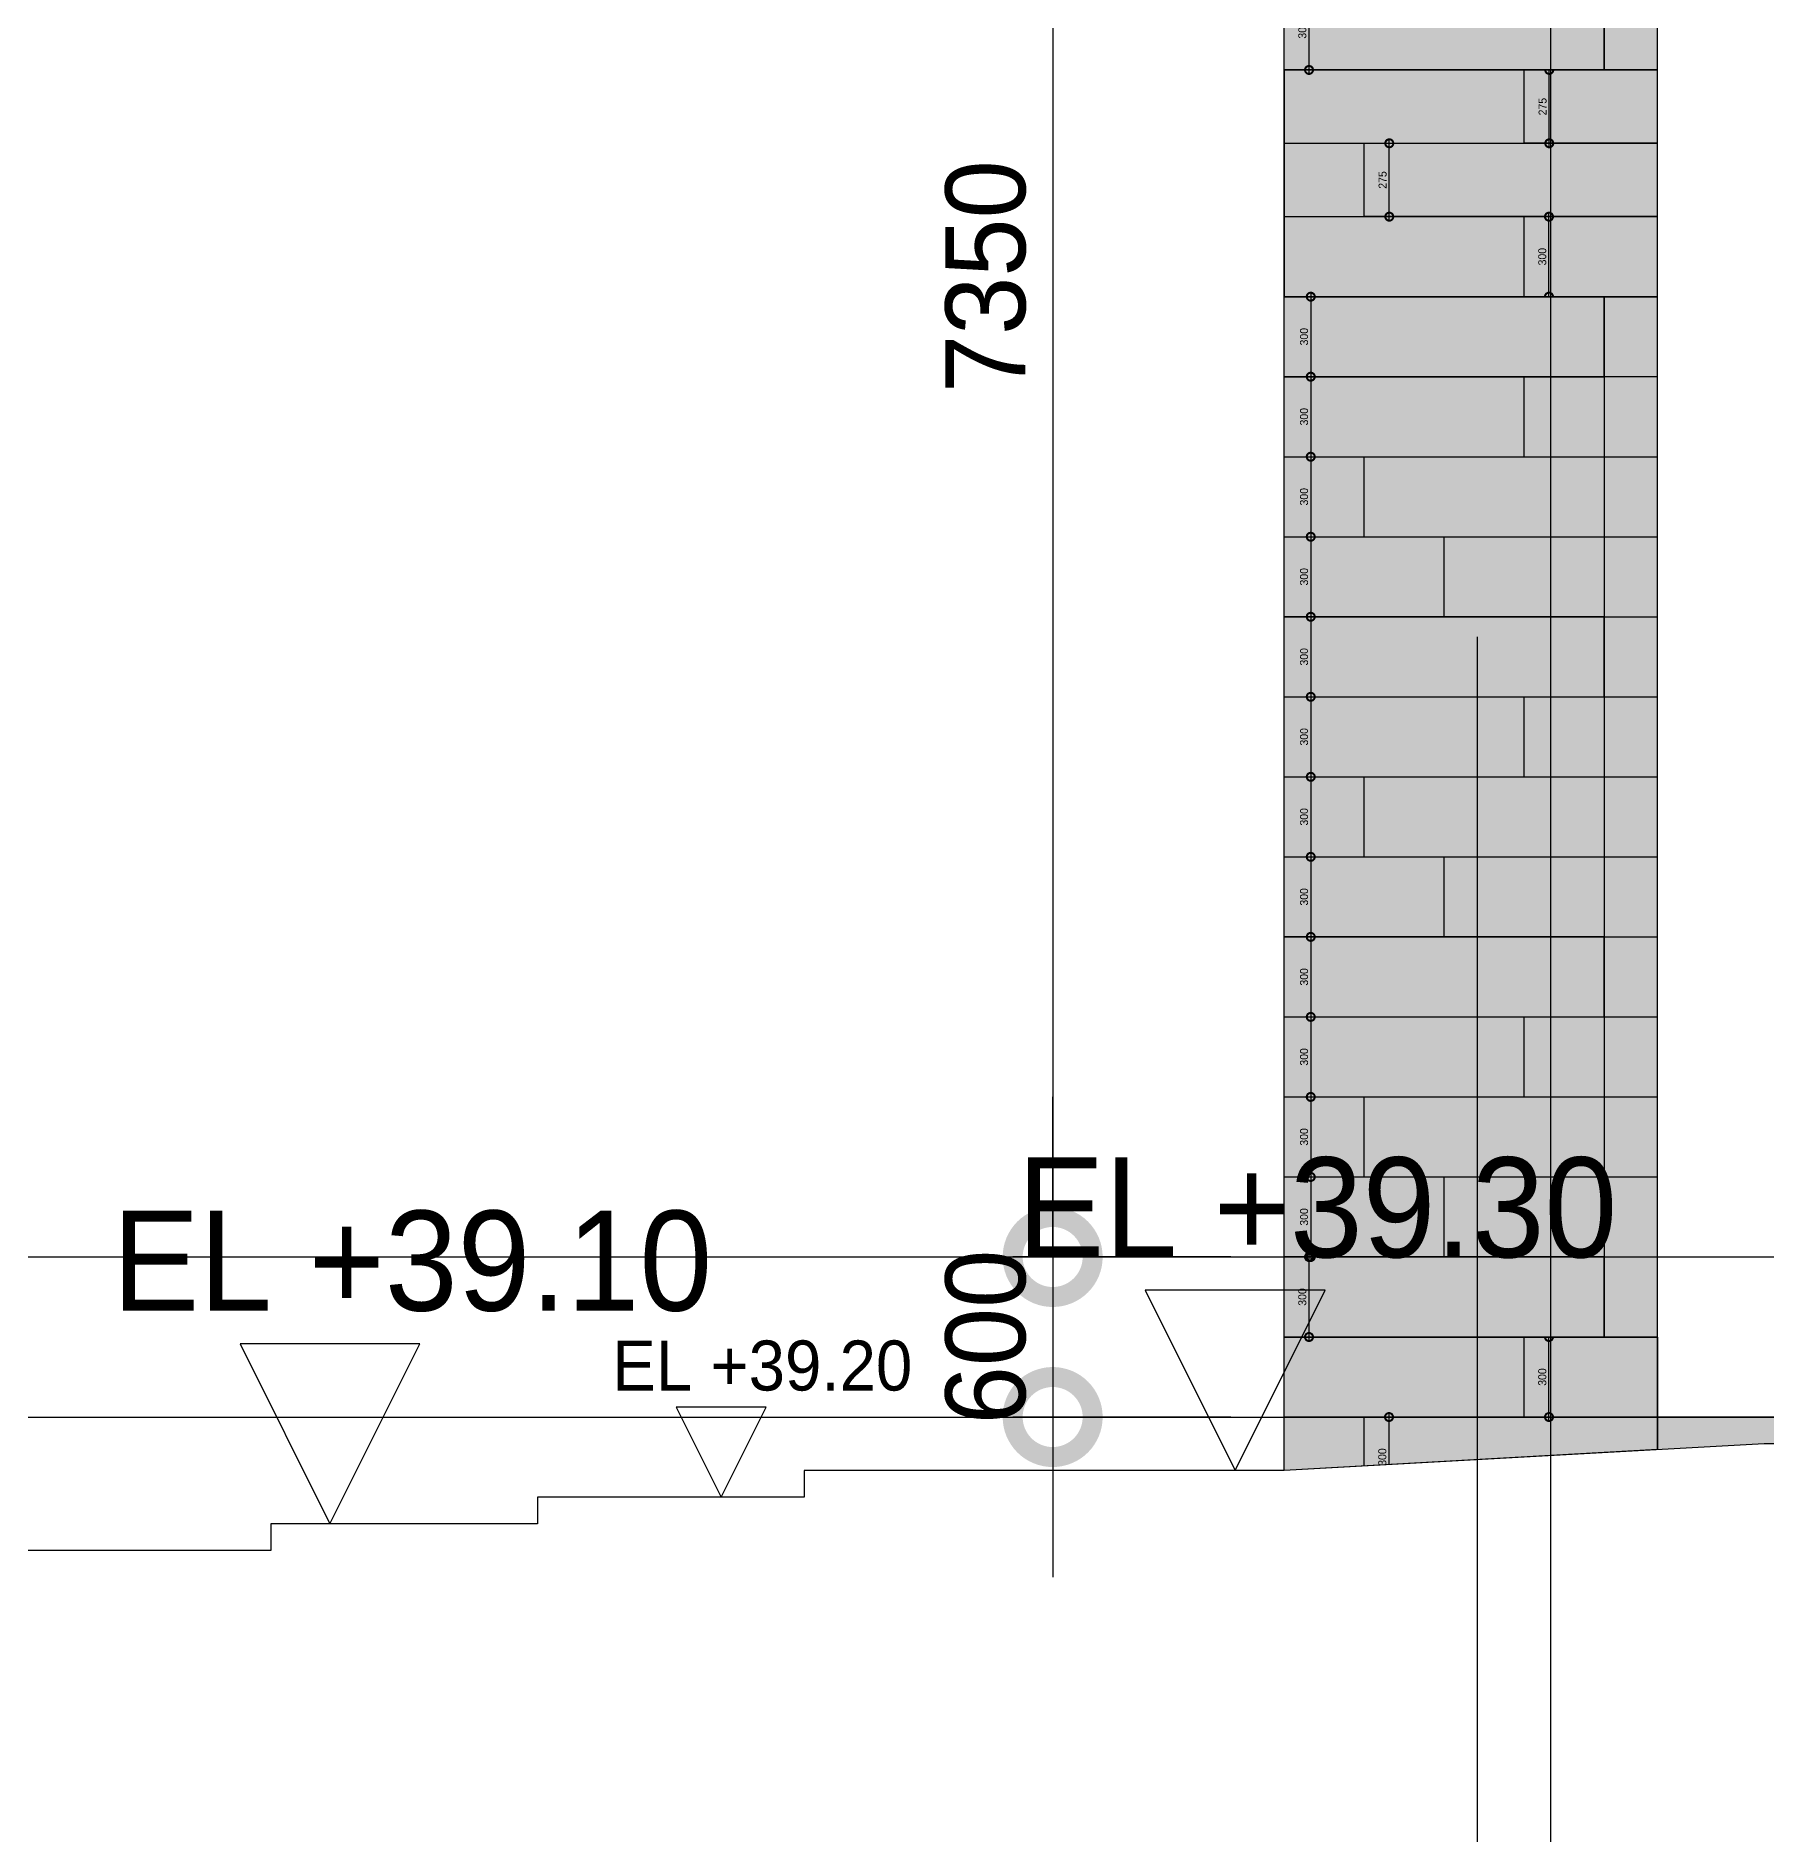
# Model space of a CAD drawing. Extents: x -430745 to 210250, y 0 to 148500.
# Drawn here: x 38414 to 44903, y 35566 to 42306 of the extents above; entities that cross this region are included whole.
import ezdxf
from ezdxf.xclip import XClip

# ---------------------------------------------------------------- set-up
doc = ezdxf.new("R2010")
doc.units = 0
doc.header["$LTSCALE"] = 250
doc.header["$MEASUREMENT"] = 0
doc.header["$XCLIPFRAME"] = 2
doc.linetypes.add('ACAD_ISO05W100', pattern=[33, 24, -3, 0, -3, 0, -3])
doc.layers.get('0').update_dxf_attribs({"linetype": 'CONTINUOUS'})
doc.layers.get('Defpoints').update_dxf_attribs({"linetype": 'CONTINUOUS'})
for name, color, linetype, plot in [('# 레벨 계획', 193, 'CONTINUOUS', False), ('NOPLOT', 193, 'CONTINUOUS', False), ('NOPLOT-TEXT', 41, 'CONTINUOUS', False)]:
    doc.layers.add(name, color=color, linetype=linetype, plot=plot)
for name, color, linetype in [('A-CEN', 1, 'CONTINUOUS'), ('A-DIM', 7, 'CONTINUOUS'), ('A-ELE-2', 2, 'CONTINUOUS'), ('A-ELE-253', 253, 'CONTINUOUS'), ('A-ELE-8 해치', 8, 'CONTINUOUS'), ('A-ELE-8 해치(세로)', 8, 'CONTINUOUS'), ('A-SITE', 2, 'ACAD_ISO05W100')]:
    doc.layers.add(name, color=color, linetype=linetype)
doc.styles.add('Gdim', font='')
doc.styles.add('Gtx', font='')
doc.styles.get('Gdim').set_extended_font_data('Dotum')
doc.styles.get('Gtx').set_extended_font_data('Dotum')
doc.dimstyles.new('Gdim100', dxfattribs={"dimscale": 100, "dimtxt": 3, "dimasz": 6, "dimexe": 1.5, "dimexo": 2, "dimgap": 1, "dimtad": 1, "dimdec": 0, "dimzin": 0, "dimdsep": 46, "dimtxsty": 'Gdim', "dimblk": 'DOTSMALL', "dimcen": 1.5, "dimdle": 1.5, "dimclrd": 1, "dimclre": 1, "dimclrt": 256, "dimazin": 0, "dimtfac": 1, "dimtdec": 0, "dimtix": 1, "dimtmove": 2, "dimatfit": 3, "dimldrblk": 'DOTSMALL', "dimfxl": 1.5, "dimtolj": 1, "dimtzin": 0, "dimlwd": -1, "dimlwe": -1, "dimarcsym": 0})

# ---------------------------------------------------------------- blocks, each defined once
blk = doc.blocks.new('A-CEN-EAST1')
at = {"layer": 'A-CEN'}
for p, q in [((14764420.5, -289571.4, 0), (14764420.5, -182238.1, 0)), ((14740192.8, -272425.9, 0), (14886741.9, -272425.9)), ((14740192.8, -273025.9, 0), (14843720.5, -273025.9, 0))]:
    blk.add_line(p, q, dxfattribs=at)
blk = doc.blocks.new('_DotSmall')
at = {"color": 0, "linetype": 'ByBlock', "const_width": 0.5}
blk.add_lwpolyline([(-0.0625, 0, 1), (0.0625, 0, 1)], format="xyb", close=True, dxfattribs=at)
blk = doc.blocks.new('*D11')
at = {"layer": 'Defpoints', "color": 0, "transparency": 16777216}
for p in [(43095.3, 45078.9), (42227.3, 37728.9), (43095.3, 37728.9)]:
    blk.add_point(p, dxfattribs=at)
at = {"layer": 'NOPLOT', "color": 1, "transparency": 16777216}
for p, q in [((42227.3, 45228.9), (42227.3, 37578.9)), ((42895.3, 45078.9), (42077.3, 45078.9)), ((42895.3, 37728.9), (42077.3, 37728.9))]:
    blk.add_line(p, q, dxfattribs=at)
at = {"layer": 'NOPLOT', "color": 1, "transparency": 16777216, "xscale": 600, "yscale": 600, "zscale": 600}
for p, rotation in [((42227.3, 45078.9), 90), ((42227.3, 37728.9), 270)]:
    blk.add_blockref('_DotSmall', p, dxfattribs=dict(at, rotation=rotation))
at = {"layer": 'NOPLOT', "transparency": 16777216, "insert": (41977, 41403.9), "char_height": 300, "attachment_point": 5, "rotation": 90, "style": 'Gdim'}
blk.add_mtext('\\A1;7350', dxfattribs=at)
blk = doc.blocks.new('*D13')
at = {"layer": 'Defpoints', "color": 0, "transparency": 16777216}
for p in [(43095.3, 37728.9), (42227.3, 37128.9), (43095.3, 37128.9)]:
    blk.add_point(p, dxfattribs=at)
at = {"layer": 'NOPLOT', "color": 1, "transparency": 16777216}
for p, q in [((42227.3, 37728.9), (42227.3, 38328.9)), ((42895.3, 37728.9), (42077.3, 37728.9)), ((42227.3, 37728.9), (42227.3, 37128.9)), ((42895.3, 37128.9), (42077.3, 37128.9)), ((42227.3, 37128.9), (42227.3, 36528.9))]:
    blk.add_line(p, q, dxfattribs=at)
at = {"layer": 'NOPLOT', "color": 1, "transparency": 16777216, "xscale": 600, "yscale": 600, "zscale": 600}
for p, rotation in [((42227.3, 37728.9), 270), ((42227.3, 37128.9), 90)]:
    blk.add_blockref('_DotSmall', p, dxfattribs=dict(at, rotation=rotation))
at = {"layer": 'NOPLOT', "transparency": 16777216, "insert": (41977, 37428.9), "char_height": 300, "attachment_point": 5, "rotation": 90, "style": 'Gdim'}
blk.add_mtext('\\A1;600', dxfattribs=at)
blk = doc.blocks.new('A$C4737335e')
at = {"layer": '# 레벨 계획', "elevation": 0}
for points in [[(45022.9, 500), (45360.4, 1175), (44685.4, 1175), (45022.9, 500)], [(41628.6, 300), (41966.1, 975), (41291.1, 975), (41628.6, 300)], [(43095.8, 400), (43264.6, 737.5), (42927.1, 737.5), (43095.8, 400)]]:
    blk.add_lwpolyline(points, dxfattribs=at)
at = {"layer": '# 레벨 계획', "style": 'Gtx'}
for s, height, p in [('EL +39.30', 375, (44205.9, 1298.7)), ('EL +39.10', 375, (40811.7, 1098.7, 0)), ('EL +39.20', 187.5, (42687.3, 799.4, 0))]:
    blk.add_text(s, height=height, rotation=360, dxfattribs=at).set_placement(p)
blk = doc.blocks.new('*D88')
at = {"layer": 'Defpoints', "color": 0, "transparency": 16777216}
for p in [(0, 300), (93.4, 300), (0, 0)]:
    blk.add_point(p, dxfattribs=at)
at = {"layer": 'NOPLOT', "color": 1, "transparency": 16777216}
for p, q in [((20, 300), (108.4, 300)), ((93.4, -15), (93.4, 315)), ((20, 0), (108.4, 0))]:
    blk.add_line(p, q, dxfattribs=at)
at = {"layer": 'NOPLOT', "color": 1, "transparency": 16777216, "xscale": 60, "yscale": 60, "zscale": 60}
for p, rotation in [((93.4, 300), 90), ((93.4, 0), 270)]:
    blk.add_blockref('_DotSmall', p, dxfattribs=dict(at, rotation=rotation))
at = {"layer": 'NOPLOT', "transparency": 16777216, "insert": (68.4, 150), "char_height": 30, "attachment_point": 5, "rotation": 90, "style": 'Gdim'}
blk.add_mtext('\\A1;300', dxfattribs=at)
blk = doc.blocks.new('*D77')
at = {"layer": 'Defpoints', "color": 0, "transparency": 16777216}
for p in [(0, 275), (94.5, 275), (0, 0)]:
    blk.add_point(p, dxfattribs=at)
at = {"layer": 'NOPLOT', "color": 1, "transparency": 16777216}
for p, q in [((20, 275), (109.5, 275)), ((94.5, -15), (94.5, 290)), ((20, 0), (109.5, 0))]:
    blk.add_line(p, q, dxfattribs=at)
at = {"layer": 'NOPLOT', "color": 1, "transparency": 16777216, "xscale": 60, "yscale": 60, "zscale": 60}
for p, rotation in [((94.5, 275), 90), ((94.5, 0), 270)]:
    blk.add_blockref('_DotSmall', p, dxfattribs=dict(at, rotation=rotation))
at = {"layer": 'NOPLOT', "transparency": 16777216, "insert": (69.5, 137.5), "char_height": 30, "attachment_point": 5, "rotation": 90, "style": 'Gdim'}
blk.add_mtext('\\A1;275', dxfattribs=at)
blk = doc.blocks.new('*D79')
at = {"layer": 'Defpoints', "color": 0, "transparency": 16777216}
for p in [(0, 275), (94.5, 275), (0, 0)]:
    blk.add_point(p, dxfattribs=at)
at = {"layer": 'NOPLOT', "color": 1, "transparency": 16777216}
for p, q in [((20, 275), (109.5, 275)), ((94.5, -15), (94.5, 290)), ((20, 0), (109.5, 0))]:
    blk.add_line(p, q, dxfattribs=at)
at = {"layer": 'NOPLOT', "color": 1, "transparency": 16777216, "xscale": 60, "yscale": 60, "zscale": 60}
for p, rotation in [((94.5, 275), 90), ((94.5, 0), 270)]:
    blk.add_blockref('_DotSmall', p, dxfattribs=dict(at, rotation=rotation))
at = {"layer": 'NOPLOT', "transparency": 16777216, "insert": (69.5, 137.5), "char_height": 30, "attachment_point": 5, "rotation": 90, "style": 'Gdim'}
blk.add_mtext('\\A1;275', dxfattribs=at)
blk = doc.blocks.new('*D116')
at = {"layer": 'Defpoints', "color": 0, "transparency": 16777216}
for p in [(0, 1200), (0, 900), (99.9, 900)]:
    blk.add_point(p, dxfattribs=at)
at = {"layer": 'NOPLOT', "color": 1, "transparency": 16777216}
for p, q in [((99.9, 1215), (99.9, 885)), ((20, 1200), (114.9, 1200)), ((20, 900), (114.9, 900))]:
    blk.add_line(p, q, dxfattribs=at)
at = {"layer": 'NOPLOT', "color": 1, "transparency": 16777216, "xscale": 60, "yscale": 60, "zscale": 60}
for p, rotation in [((99.9, 1200), 90), ((99.9, 900), 270)]:
    blk.add_blockref('_DotSmall', p, dxfattribs=dict(at, rotation=rotation))
at = {"layer": 'NOPLOT', "transparency": 16777216, "insert": (74.9, 1050), "char_height": 30, "attachment_point": 5, "rotation": 90, "style": 'Gdim'}
blk.add_mtext('\\A1;300', dxfattribs=at)
blk = doc.blocks.new('*D117')
at = {"layer": 'Defpoints', "color": 0, "transparency": 16777216}
for p in [(0, 900), (0, 600), (99.9, 600)]:
    blk.add_point(p, dxfattribs=at)
at = {"layer": 'NOPLOT', "color": 1, "transparency": 16777216}
for p, q in [((20, 900), (114.9, 900)), ((99.9, 915), (99.9, 585)), ((20, 600), (114.9, 600))]:
    blk.add_line(p, q, dxfattribs=at)
at = {"layer": 'NOPLOT', "color": 1, "transparency": 16777216, "xscale": 60, "yscale": 60, "zscale": 60}
for p, rotation in [((99.9, 900), 90), ((99.9, 600), 270)]:
    blk.add_blockref('_DotSmall', p, dxfattribs=dict(at, rotation=rotation))
at = {"layer": 'NOPLOT', "transparency": 16777216, "insert": (74.9, 750), "char_height": 30, "attachment_point": 5, "rotation": 90, "style": 'Gdim'}
blk.add_mtext('\\A1;300', dxfattribs=at)
blk = doc.blocks.new('*D118')
at = {"layer": 'Defpoints', "color": 0, "transparency": 16777216}
for p in [(0, 600), (0, 300), (99.9, 300)]:
    blk.add_point(p, dxfattribs=at)
at = {"layer": 'NOPLOT', "color": 1, "transparency": 16777216}
for p, q in [((99.9, 615), (99.9, 285)), ((20, 600), (114.9, 600)), ((20, 300), (114.9, 300))]:
    blk.add_line(p, q, dxfattribs=at)
at = {"layer": 'NOPLOT', "color": 1, "transparency": 16777216, "xscale": 60, "yscale": 60, "zscale": 60}
for p, rotation in [((99.9, 600), 90), ((99.9, 300), 270)]:
    blk.add_blockref('_DotSmall', p, dxfattribs=dict(at, rotation=rotation))
at = {"layer": 'NOPLOT', "transparency": 16777216, "insert": (74.9, 450), "char_height": 30, "attachment_point": 5, "rotation": 90, "style": 'Gdim'}
blk.add_mtext('\\A1;300', dxfattribs=at)
blk = doc.blocks.new('*D119')
at = {"layer": 'Defpoints', "color": 0, "transparency": 16777216}
for p in [(0, 300), (0, 0), (99.9, 0)]:
    blk.add_point(p, dxfattribs=at)
at = {"layer": 'NOPLOT', "color": 1, "transparency": 16777216}
for p, q in [((20, 300), (114.9, 300)), ((99.9, 315), (99.9, -15)), ((20, 0), (114.9, 0))]:
    blk.add_line(p, q, dxfattribs=at)
at = {"layer": 'NOPLOT', "color": 1, "transparency": 16777216, "xscale": 60, "yscale": 60, "zscale": 60}
for p, rotation in [((99.9, 300), 90), ((99.9, 0), 270)]:
    blk.add_blockref('_DotSmall', p, dxfattribs=dict(at, rotation=rotation))
at = {"layer": 'NOPLOT', "transparency": 16777216, "insert": (74.9, 150), "char_height": 30, "attachment_point": 5, "rotation": 90, "style": 'Gdim'}
blk.add_mtext('\\A1;300', dxfattribs=at)
blk = doc.blocks.new('*D90')
at = {"layer": 'Defpoints', "color": 0, "transparency": 16777216}
for p in [(0, 300), (93.4, 300), (0, 0)]:
    blk.add_point(p, dxfattribs=at)
at = {"layer": 'NOPLOT', "color": 1, "transparency": 16777216}
for p, q in [((20, 300), (108.4, 300)), ((93.4, -15), (93.4, 315)), ((20, 0), (108.4, 0))]:
    blk.add_line(p, q, dxfattribs=at)
at = {"layer": 'NOPLOT', "color": 1, "transparency": 16777216, "xscale": 60, "yscale": 60, "zscale": 60}
for p, rotation in [((93.4, 300), 90), ((93.4, 0), 270)]:
    blk.add_blockref('_DotSmall', p, dxfattribs=dict(at, rotation=rotation))
at = {"layer": 'NOPLOT', "transparency": 16777216, "insert": (68.4, 150), "char_height": 30, "attachment_point": 5, "rotation": 90, "style": 'Gdim'}
blk.add_mtext('\\A1;300', dxfattribs=at)
blk = doc.blocks.new('*D92')
at = {"layer": 'Defpoints', "color": 0, "transparency": 16777216}
for p in [(0, 300), (93.4, 300), (0, 0)]:
    blk.add_point(p, dxfattribs=at)
at = {"layer": 'NOPLOT', "color": 1, "transparency": 16777216}
for p, q in [((20, 300), (108.4, 300)), ((93.4, -15), (93.4, 315)), ((20, 0), (108.4, 0))]:
    blk.add_line(p, q, dxfattribs=at)
at = {"layer": 'NOPLOT', "color": 1, "transparency": 16777216, "xscale": 60, "yscale": 60, "zscale": 60}
for p, rotation in [((93.4, 300), 90), ((93.4, 0), 270)]:
    blk.add_blockref('_DotSmall', p, dxfattribs=dict(at, rotation=rotation))
at = {"layer": 'NOPLOT', "transparency": 16777216, "insert": (68.4, 150), "char_height": 30, "attachment_point": 5, "rotation": 90, "style": 'Gdim'}
blk.add_mtext('\\A1;300', dxfattribs=at)
blk = doc.blocks.new('*D94')
at = {"layer": 'Defpoints', "color": 0, "transparency": 16777216}
for p in [(0, 300), (93.4, 300), (0, 0)]:
    blk.add_point(p, dxfattribs=at)
at = {"layer": 'NOPLOT', "color": 1, "transparency": 16777216}
for p, q in [((20, 300), (108.4, 300)), ((93.4, -15), (93.4, 315)), ((20, 0), (108.4, 0))]:
    blk.add_line(p, q, dxfattribs=at)
at = {"layer": 'NOPLOT', "color": 1, "transparency": 16777216, "xscale": 60, "yscale": 60, "zscale": 60}
for p, rotation in [((93.4, 300), 90), ((93.4, 0), 270)]:
    blk.add_blockref('_DotSmall', p, dxfattribs=dict(at, rotation=rotation))
at = {"layer": 'NOPLOT', "transparency": 16777216, "insert": (68.4, 150), "char_height": 30, "attachment_point": 5, "rotation": 90, "style": 'Gdim'}
blk.add_mtext('\\A1;300', dxfattribs=at)
blk = doc.blocks.new('*U87')
for p, q in [((0, 0), (0, 300)), ((1200, 0), (1200, 300))]:
    blk.add_line(p, q)
at = {"layer": 'NOPLOT'}
blk.add_lwpolyline([(0, 300), (1200, 300), (1200, 0), (0, 0)], close=True, dxfattribs=at)
dim = blk.add_linear_dim(base=(93.4, 300), p1=(0, 0), p2=(0, 300), angle=90, dimstyle='Gdim100', override={"dimscale": 10, "dimarcsym": 1}, dxfattribs=at)
dim.commit()
dim.dimension.update_dxf_attribs({"geometry": '*D88', "text_midpoint": (68.4, 150)})
blk = doc.blocks.new('*U76')
for p, q in [((0, 0), (0, 275)), ((1200, 0), (1200, 275))]:
    blk.add_line(p, q)
at = {"layer": 'NOPLOT'}
blk.add_lwpolyline([(0, 275), (1200, 275), (1200, 0), (0, 0)], close=True, dxfattribs=at)
dim = blk.add_linear_dim(base=(94.5, 275), p1=(0, 0), p2=(0, 275), angle=90, dimstyle='Gdim100', override={"dimscale": 10, "dimarcsym": 1}, dxfattribs=at)
dim.commit()
dim.dimension.update_dxf_attribs({"geometry": '*D77', "text_midpoint": (69.5, 137.5)})
blk = doc.blocks.new('*U78')
for p, q in [((0, 0), (0, 275)), ((1200, 0), (1200, 275))]:
    blk.add_line(p, q)
at = {"layer": 'NOPLOT'}
blk.add_lwpolyline([(0, 275), (1200, 275), (1200, 0), (0, 0)], close=True, dxfattribs=at)
dim = blk.add_linear_dim(base=(94.5, 275), p1=(0, 0), p2=(0, 275), angle=90, dimstyle='Gdim100', override={"dimscale": 10, "dimarcsym": 1}, dxfattribs=at)
dim.commit()
dim.dimension.update_dxf_attribs({"geometry": '*D79', "text_midpoint": (69.5, 137.5)})
blk = doc.blocks.new('*U115')
for p, q in [((0, 900), (0, 1200)), ((1200, 900), (1200, 1200)), ((900, 600), (900, 900)), ((300, 300), (300, 600)), ((600, 0), (600, 300))]:
    blk.add_line(p, q)
at = {"layer": 'NOPLOT'}
for p, q in [((0, 900), (1200, 900)), ((0, 600), (1200, 600)), ((0, 300), (1200, 300))]:
    blk.add_line(p, q, dxfattribs=at)
blk.add_lwpolyline([(0, 1200), (1200, 1200), (1200, 0), (0, 0)], close=True, dxfattribs=at)
for base, p1, p2, picture, middle in [((99.9, 900), (0, 1200), (0, 900), '*D116', (74.9, 1050)), ((99.9, 600), (0, 900), (0, 600), '*D117', (74.9, 750)), ((99.9, 300), (0, 600), (0, 300), '*D118', (74.9, 450)), ((99.9, 0), (0, 300), (0, 0), '*D119', (74.9, 150))]:
    dim = blk.add_linear_dim(base=base, p1=p1, p2=p2, angle=90, dimstyle='Gdim100', override={"dimscale": 10, "dimarcsym": 1}, dxfattribs=at)
    dim.commit()
    dim.dimension.update_dxf_attribs({"geometry": picture, "text_midpoint": middle})
blk = doc.blocks.new('*U89')
for p, q in [((0, 0), (0, 300)), ((1200, 0), (1200, 300))]:
    blk.add_line(p, q)
at = {"layer": 'NOPLOT'}
blk.add_lwpolyline([(0, 300), (1200, 300), (1200, 0), (0, 0)], close=True, dxfattribs=at)
dim = blk.add_linear_dim(base=(93.4, 300), p1=(0, 0), p2=(0, 300), angle=90, dimstyle='Gdim100', override={"dimscale": 10, "dimarcsym": 1}, dxfattribs=at)
dim.commit()
dim.dimension.update_dxf_attribs({"geometry": '*D90', "text_midpoint": (68.4, 150)})
blk = doc.blocks.new('*U91')
for p, q in [((0, 0), (0, 300)), ((1200, 0), (1200, 300))]:
    blk.add_line(p, q)
at = {"layer": 'NOPLOT'}
blk.add_lwpolyline([(0, 300), (1200, 300), (1200, 0), (0, 0)], close=True, dxfattribs=at)
dim = blk.add_linear_dim(base=(93.4, 300), p1=(0, 0), p2=(0, 300), angle=90, dimstyle='Gdim100', override={"dimscale": 10, "dimarcsym": 1}, dxfattribs=at)
dim.commit()
dim.dimension.update_dxf_attribs({"geometry": '*D92', "text_midpoint": (68.4, 150)})
blk = doc.blocks.new('*U93')
for p, q in [((0, 0), (0, 300)), ((1200, 0), (1200, 300))]:
    blk.add_line(p, q)
at = {"layer": 'NOPLOT'}
blk.add_lwpolyline([(0, 300), (1200, 300), (1200, 0), (0, 0)], close=True, dxfattribs=at)
dim = blk.add_linear_dim(base=(93.4, 300), p1=(0, 0), p2=(0, 300), angle=90, dimstyle='Gdim100', override={"dimscale": 10, "dimarcsym": 1}, dxfattribs=at)
dim.commit()
dim.dimension.update_dxf_attribs({"geometry": '*D94', "text_midpoint": (68.4, 150)})

msp = doc.modelspace()

# ---------------------------------------------------------------- hatches: boundary and pattern name
at = {"layer": 'A-ELE-253'}
h = msp.add_hatch(dxfattribs=at)
h.set_pattern_fill('AR-CONC', color=256, scale=3)
h.set_pattern_definition([(50, (0, 44926), (546.554, -47.8173), [57.15, -628.65]), (355, (0, 44926), (-105.7285, 573.17), [45.72, -502.92]), (100.451, (45.55, 44922), (440.8275, 525.35), [48.57, -534.27]), (46.1842, (0, 45078.4), (813.237, -126.127), [85.725, -942.975]), (96.6356, (67.8, 45067.9), (712.213, 742.2767), [72.855, -801.405]), (351.184, (0, 45078.4), (712.214, 742.2754), [68.58, -754.38]), (21, (76.2, 45040.3), (454.8446, -306.7966), [57.15, -628.65]), (326, (76.2, 45040.3), (185.406, 552.564), [45.72, -502.92]), (71.4514, (114.1, 45014.7), (640.2495, 245.7686), [48.57, -534.27]), (37.5, (0, 44925.98), (9.2658, 253.6651), [0, -496.824, 0, -510.54, 0, -504.825]), (7.5, (0, 44925.98), (200.459, 300.5417), [0, -291.084, 0, -485.394, 0, -192.405]), (327.5, (-169.93, 44925.98), (406.7718, -17.18623), [0, -190.5, 0, -594.36, 0, -788.67]), (317.5, (-246.13, 44926), (444.3875, 76.2795), [0, -247.65, 0, -394.716, 0, -560.07])])
h.paths.add_polyline_path([(103995.3, 37506), (105470.3, 37628.9), (105470.3, 44978.9), (43095.3, 44978.9), (43095.3, 36928.9), (43095.3, 36928.9), (44495.3, 37006.7), (44495.3, 43678.9), (103995.3, 43678.9)])
h = msp.add_hatch(dxfattribs=at)
h.set_pattern_fill('AR-CONC', color=256, scale=3)
h.set_pattern_definition([(50, (0, 0), (546.554, -47.8173), [57.15, -628.65]), (355, (0, 0), (-105.7285, 573.17), [45.72, -502.92]), (100.451, (45.55, -4), (440.8275, 525.35), [48.57, -534.27]), (46.1842, (0, 152.4), (813.237, -126.127), [85.725, -942.975]), (96.6356, (67.8, 141.9), (712.213, 742.2767), [72.855, -801.405]), (351.184, (0, 152.4), (712.214, 742.2754), [68.58, -754.38]), (21, (76.2, 114.3), (454.8446, -306.7966), [57.15, -628.65]), (326, (76.2, 114.3), (185.406, 552.564), [45.72, -502.92]), (71.4514, (114.1, 88.73), (640.2495, 245.7686), [48.57, -534.27]), (37.5, (0, 0), (9.2658, 253.6651), [0, -496.824, 0, -510.54, 0, -504.825]), (7.5, (0, 0), (200.459, 300.5417), [0, -291.084, 0, -485.394, 0, -192.405]), (327.5, (-169.93, 0), (406.7718, -17.18623), [0, -190.5, 0, -594.36, 0, -788.67]), (317.5, (-246.13, 0), (444.3875, 76.2795), [0, -247.65, 0, -394.716, 0, -560.07])])
h.paths.add_polyline_path([(99470.3, 37128.9), (44495.3, 37128.9), (44495.3, 37006.7), (44895.3, 37028.9), (98270.3, 37028.9)])
at = {"layer": 'A-ELE-8 해치'}
h = msp.add_hatch(dxfattribs=at)
h.set_pattern_fill('_USER', color=256, scale=300, pattern_type=0)
h.set_pattern_definition([(0, (44495.25, 43678.93), (0, 300), [])])
h.paths.add_polyline_path([(44495.3, 43678.9), (43095.3, 43678.9), (43095.3, 42178.9), (44495.3, 42178.9)])
h.paths.add_polyline_path([(46826.8, 43678.9), (45693.7, 43678.9), (45693.7, 42178.9), (46826.8, 42178.9)])
h.paths.add_polyline_path([(49156.8, 43678.9), (48023.7, 43678.9), (48023.7, 42178.9), (49156.8, 42178.9)])
h.paths.add_polyline_path([(51486.8, 43678.9), (50353.7, 43678.9), (50353.7, 42178.9), (51486.8, 42178.9)])
h.paths.add_polyline_path([(53816.8, 43678.9), (52683.7, 43678.9), (52683.7, 42178.9), (53816.8, 42178.9)])
h.paths.add_polyline_path([(56146.8, 43678.9), (55013.7, 43678.9), (55013.7, 42178.9), (56146.8, 42178.9)])
h.paths.add_polyline_path([(58476.8, 43678.9), (57343.7, 43678.9), (57343.7, 42178.9), (58476.8, 42178.9)])
h.paths.add_polyline_path([(60806.8, 43678.9), (59673.7, 43678.9), (59673.7, 42178.9), (60806.8, 42178.9)])
h.paths.add_polyline_path([(63136.8, 43678.9), (62003.7, 43678.9), (62003.7, 42178.9), (63136.8, 42178.9)])
h.paths.add_polyline_path([(65466.8, 43678.9), (64333.7, 43678.9), (64333.7, 42178.9), (65466.8, 42178.9)])
h.paths.add_polyline_path([(67796.8, 43678.9), (66663.7, 43678.9), (66663.7, 42178.9), (67796.8, 42178.9)])
h.paths.add_polyline_path([(70126.8, 43678.9), (68993.7, 43678.9), (68993.7, 42178.9), (70126.8, 42178.9)])
h.paths.add_polyline_path([(72456.8, 43678.9), (71323.7, 43678.9), (71323.7, 42178.9), (72456.8, 42178.9)])
h.paths.add_polyline_path([(74786.8, 43678.9), (73653.7, 43678.9), (73653.7, 42178.9), (74786.8, 42178.9)])
h.paths.add_polyline_path([(77116.8, 43678.9), (75983.7, 43678.9), (75983.7, 42178.9), (77116.8, 42178.9)])
h.paths.add_polyline_path([(79446.8, 43678.9), (78313.7, 43678.9), (78313.7, 42178.9), (79446.8, 42178.9)])
h.paths.add_polyline_path([(81776.8, 43678.9), (80643.7, 43678.9), (80643.7, 42178.9), (81776.8, 42178.9)])
h.paths.add_polyline_path([(84106.8, 43678.9), (82973.7, 43678.9), (82973.7, 42178.9), (84106.8, 42178.9)])
h.paths.add_polyline_path([(86436.8, 43678.9), (85303.7, 43678.9), (85303.7, 42178.9), (86436.8, 42178.9)])
h.paths.add_polyline_path([(88766.8, 43678.9), (87633.7, 43678.9), (87633.7, 42178.9), (88766.8, 42178.9)])
h.paths.add_polyline_path([(91096.8, 43678.9), (89963.7, 43678.9), (89963.7, 42178.9), (91096.8, 42178.9)])
h.paths.add_polyline_path([(93426.8, 43678.9), (92293.7, 43678.9), (92293.7, 42178.9), (93426.8, 42178.9)])
h.paths.add_polyline_path([(95756.8, 43678.9), (94623.7, 43678.9), (94623.7, 42178.9), (95756.8, 42178.9)])
h.paths.add_polyline_path([(98086.8, 43678.9), (96953.7, 43678.9), (96953.7, 42178.9), (98086.8, 42178.9)])
h.paths.add_polyline_path([(100416.8, 43678.9), (99283.7, 43678.9), (99283.7, 42178.9), (100416.8, 42178.9)])
h.paths.add_polyline_path([(102746.8, 43678.9), (101613.7, 43678.9), (101613.7, 42178.9), (102746.8, 42178.9)])
h.paths.add_polyline_path([(105470.3, 43678.9), (103995.3, 43678.9), (103995.3, 42178.9), (105470.3, 42178.9)])
h = msp.add_hatch(dxfattribs=at)
h.set_pattern_fill('_USER', color=256, scale=300, pattern_type=0)
h.set_pattern_definition([(0, (43095.25, 41628.93), (0, 300), [])])
h.paths.add_polyline_path([(44495.3, 41628.9), (43095.3, 41628.9), (43095.3, 36928.9), (43095.3, 36928.9), (44495.3, 37006.7)])
h.paths.add_polyline_path([(46826.8, 41628.9), (45693.7, 41628.9), (45693.7, 37128.9), (46826.8, 37128.9)])
h.paths.add_polyline_path([(49156.8, 41628.9), (48023.7, 41628.9), (48023.7, 37128.9), (49156.8, 37128.9)])
h.paths.add_polyline_path([(51486.8, 40528.9), (50931.1, 40528.9), (50536.8, 41028.9), (51486.8, 41028.9), (51486.8, 41628.9), (50353.7, 41628.9), (50353.7, 37128.9), (51486.8, 37128.9)])
h.paths.add_polyline_path([(56146.8, 41628.9), (55013.7, 41628.9), (55013.7, 41028.9), (56146.8, 41028.9)])
h.paths.add_polyline_path([(53816.8, 41628.9), (52683.7, 41628.9), (52683.7, 41028.9), (53816.8, 41028.9)])
h.paths.add_polyline_path([(58476.8, 41628.9), (57343.7, 41628.9), (57343.7, 41028.9), (57526.8, 41028.9), (57343.7, 40528.9), (57343.7, 37128.9), (58476.8, 37128.9)])
h.paths.add_polyline_path([(60806.8, 41628.9), (59673.7, 41628.9), (59673.7, 37128.9), (60806.8, 37128.9)])
h.paths.add_polyline_path([(63136.8, 41628.9), (62003.7, 41628.9), (62003.7, 37128.9), (63136.8, 37128.9)])
h.paths.add_polyline_path([(65466.8, 41628.9), (64333.7, 41628.9), (64333.7, 37128.9), (65466.8, 37128.9)])
h.paths.add_polyline_path([(67796.8, 41628.9), (66663.7, 41628.9), (66663.7, 37128.9), (67796.8, 37128.9)])
h.paths.add_polyline_path([(70126.8, 41628.9), (68993.7, 41628.9), (68993.7, 37128.9), (70126.8, 37128.9)])
h.paths.add_polyline_path([(72456.8, 41628.9), (71323.7, 41628.9), (71323.7, 37128.9), (72456.8, 37128.9)])
h.paths.add_polyline_path([(74786.8, 41628.9), (73653.7, 41628.9), (73653.7, 37128.9), (74786.8, 37128.9)])
h.paths.add_polyline_path([(77116.8, 41628.9), (75983.7, 41628.9), (75983.7, 37128.9), (77116.8, 37128.9)])
h.paths.add_polyline_path([(79446.8, 41628.9), (78313.7, 41628.9), (78313.7, 37128.9), (79446.8, 37128.9)])
h.paths.add_polyline_path([(81776.8, 41628.9), (80643.7, 41628.9), (80643.7, 37128.9), (81776.8, 37128.9)])
h.paths.add_polyline_path([(84106.8, 41628.9), (82973.7, 41628.9), (82973.7, 37128.9), (84106.8, 37128.9)])
h.paths.add_polyline_path([(86436.8, 41628.9), (85303.7, 41628.9), (85303.7, 37128.9), (86436.8, 37128.9)])
h.paths.add_polyline_path([(88766.8, 41628.9), (87633.7, 41628.9), (87633.7, 37128.9), (88766.8, 37128.9)])
h.paths.add_polyline_path([(91096.8, 41628.9), (89963.7, 41628.9), (89963.7, 37128.9), (91096.8, 37128.9)])
h.paths.add_polyline_path([(93426.8, 41628.9), (92293.7, 41628.9), (92293.7, 37128.9), (93426.8, 37128.9)])
h.paths.add_polyline_path([(95756.8, 41628.9), (94623.7, 41628.9), (94623.7, 37128.9), (95756.8, 37128.9)])
h.paths.add_polyline_path([(98086.8, 41628.9), (96953.7, 41628.9), (96953.7, 37128.9), (98086.8, 37128.9)])
h.paths.add_polyline_path([(100416.8, 41628.9), (99283.7, 41628.9), (99283.7, 37128.9), (99470.3, 37128.9), (100416.8, 37207.8)])
h.paths.add_polyline_path([(102746.8, 41628.9), (101613.7, 41628.9), (101613.7, 37307.6), (102746.8, 37402)])
h.paths.add_polyline_path([(105470.3, 41628.9), (103995.3, 41628.9), (103995.3, 37506), (105470.3, 37628.9)])

# ---------------------------------------------------------------- linework, layer by layer
at = {"layer": 'A-ELE-2'}
for p, q in [((43095.3, 36928.9), (43095.3, 45078.9)), ((44495.3, 37006.7), (44495.3, 43678.9)), ((99470.3, 37128.9), (44495.3, 37128.9))]:
    msp.add_line(p, q, dxfattribs=at)
at = {"layer": 'A-ELE-8 해치'}
for p, q in [((43095.3, 42178.9), (44495.3, 42178.9)), ((43095.3, 41903.9), (44495.3, 41903.9)), ((43095.3, 41628.9), (44495.3, 41628.9))]:
    msp.add_line(p, q, dxfattribs=at)
at = {"layer": 'A-SITE', "linetype": 'Continuous', "elevation": 0}
msp.add_lwpolyline([(168395.2, 37628.9), (117805.3, 37628.9), (117805.3, 37728.9), (109205.3, 37728.9), (109205.3, 37628.9), (105470.3, 37628.9), (98270.3, 37028.9), (44895.3, 37028.9), (43095.3, 36928.9), (41295.3, 36928.9), (41295.3, 36828.9), (40295.3, 36828.9), (40295.3, 36728.9), (39295.3, 36728.9), (39295.3, 36628.9), (36158.4, 36628.9), (36158.4, 36428.9), (7750, 36428.9)], dxfattribs=at)
at = {"layer": 'NOPLOT-TEXT', "linetype": 'Continuous', "const_width": 149.5, "elevation": 0}
msp.add_lwpolyline([(43744.1, 40053.9, -1), (43894.6, 40053.9, -1)], format="xyb", close=True, dxfattribs=at)
at = {"layer": 'NOPLOT-TEXT', "linetype": 'Continuous', "elevation": 0}
msp.add_lwpolyline([(43819.4, 40053.9), (43819.4, 26265.3), (44819.4, 26265.3)], dxfattribs=at)

# ---------------------------------------------------------------- block references
at = {"layer": '# 레벨 계획'}
msp.add_blockref('A$C4737335e', (-2111.6, 36428.9), dxfattribs=at)
at = {"layer": 'A-DIM'}
msp.add_blockref('A-CEN-EAST1', (-14720325.2, 310154.8), dxfattribs=at)
at = {"layer": 'A-ELE-8 해치(세로)'}
for name, p in [('*U87', (43095.3, 42178.9)), ('*U115', (43095.3, 40128.9)), ('*U115', (43095.3, 38928.9)), ('*U115', (43095.3, 37728.9)), ('*U87', (43095.3, 37428.9))]:
    msp.add_blockref(name, p, dxfattribs=at)
ref = msp.add_blockref('*U76', (43995.3, 41903.9), dxfattribs=at)
XClip(ref).set_block_clipping_path([(-900, -575), (499.9999999991, 275)])
ref = msp.add_blockref('*U78', (43395.3, 41628.9), dxfattribs=at)
XClip(ref).set_block_clipping_path([(-300, -300), (1099.9999999991, 550)])
ref = msp.add_blockref('*U89', (43995.3, 41328.9), dxfattribs=at)
XClip(ref).set_block_clipping_path([(-900, 0), (499.9999999991, 850)])
ref = msp.add_blockref('*U91', (43995.3, 37128.9), dxfattribs=at)
XClip(ref).set_block_clipping_path([(-900, 300), (499.9999999999, 300), (500, -122.2224100486), (-900, -200.0001402855)])
ref = msp.add_blockref('*U93', (43395.3, 36828.9), dxfattribs=at)
XClip(ref).set_block_clipping_path([(-300, 600), (1099.9999999999, 600), (1100, 177.7775899514), (-300, 99.9998597145)])

# ---------------------------------------------------------------- dimensions: what is measured, and where the dimension line sits
at = {"layer": 'NOPLOT'}
for base, p1, p2, picture, middle in [((42227.3, 37728.9), (43095.3, 45078.9), (43095.3, 37728.9), '*D11', (41977, 41403.9)), ((42227.3, 37128.9), (43095.3, 37728.9), (43095.3, 37128.9), '*D13', (41977, 37428.9))]:
    dim = msp.add_linear_dim(base=base, p1=p1, p2=p2, angle=90, dimstyle='Gdim100', dxfattribs=at)
    dim.commit()
    dim.dimension.update_dxf_attribs({"geometry": picture, "text_midpoint": middle})

doc.saveas('drawing.dxf')
